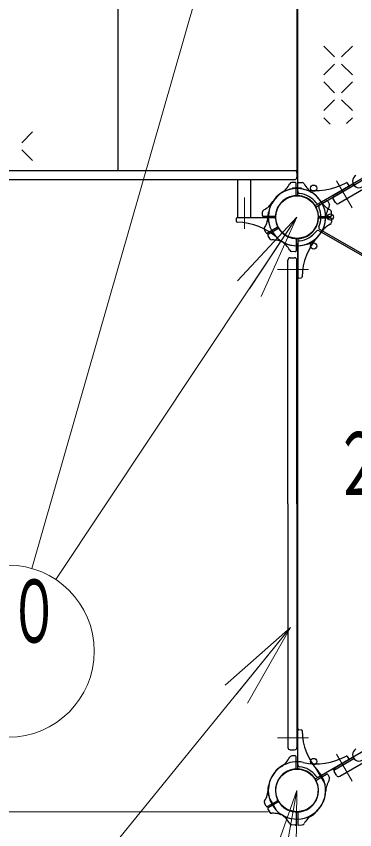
# Model space of a CAD drawing. Units: millimetres on the paper, scale 1:60. Extents: x -385 to 0, y -594 to 267.
# Drawn here: x -266.54 to -254.72, y 77.64 to 106.02 of the extents above; entities that cross this region are included whole.
import ezdxf

# ---------------------------------------------------------------- set-up
doc = ezdxf.new("R2010")
doc.units = ezdxf.units.MM
doc.linetypes.add('USER2', pattern=[6, 3, -1, 1, -1])
doc.layers.add('1_60', color=7, linetype='Continuous', lineweight=25)
doc.styles.add('ＭＳ ゴシック', font='')
doc.styles.get('ＭＳ ゴシック').set_extended_font_data('MS Gothic')

msp = doc.modelspace()

# ---------------------------------------------------------------- linework, layer by layer
at = {"layer": '1_60', "lineweight": 13}
for p, q in [((-256.739, 119.012), (-265.99, 86.753)), ((-265.968, 101.98), (-266.343, 101.605)), ((-265.968, 100.98), (-266.343, 101.355)), ((-256.739, 99.012), (-265.155, 86.367)), ((-258.818, 96.791), (-256.739, 99.012)), ((-256.739, 99.012), (-258.402, 96.514)), ((-256.739, 99.012), (-257.985, 96.237)), ((-256.96, 84.7), (-266.188, 73.359)), ((-259.241, 82.688), (-256.96, 84.7)), ((-256.96, 84.7), (-258.853, 82.373)), ((-256.96, 84.7), (-258.466, 82.057)), ((-256.739, 79.012), (-258.405, 69.802)), ((-257.765, 76.148), (-256.739, 79.012)), ((-256.739, 79.012), (-257.273, 76.059)), ((-256.739, 79.012), (-256.781, 75.97)), ((-257.739, 78.269), (-368.765, 78.269))]:
    msp.add_line(p, q, dxfattribs=at)
at = {"layer": '1_60', "color": 4}
for p, q in [((-256.714, 99.921), (-256.714, 118.101)), ((-240.219, 108.578), (-255.964, 99.488)), ((-255.939, 99.445), (-240.194, 108.535)), ((-255.964, 98.535), (-240.219, 89.445)), ((-240.194, 89.488), (-255.939, 98.578)), ((-256.714, 79.922), (-256.714, 98.102)), ((-240.219, 88.578), (-255.964, 79.488))]:
    msp.add_line(p, q, dxfattribs=at)
at = {"layer": '1_60', "color": 190}
for p, q in [((-262.989, 117.386), (-262.989, 100.636)), ((-256.739, 117.386), (-256.739, 100.636)), ((-269.239, 100.636), (-256.739, 100.636))]:
    msp.add_line(p, q, dxfattribs=at)
at = {"layer": '1_60', "color": 4, "lineweight": 13}
for p, q in [((-255.43, 104.599), (-255.805, 104.974)), ((-254.805, 104.974), (-255.18, 104.599)), ((-255.43, 104.349), (-255.805, 103.974)), ((-254.805, 103.974), (-255.18, 104.349)), ((-255.43, 103.349), (-255.805, 103.724)), ((-254.805, 103.724), (-255.18, 103.349)), ((-255.43, 103.099), (-255.805, 102.724)), ((-254.805, 102.724), (-255.18, 103.099)), ((-255.582, 102.251), (-255.805, 102.474)), ((-254.805, 102.474), (-255.004, 102.274))]:
    msp.add_line(p, q, dxfattribs=at)
at = {"layer": '1_60'}
for p, q in [((-247.921, 103.737), (-255.282, 99.487)), ((-258.799, 98.986), (-258.799, 100.319)), ((-258.346, 98.986), (-258.346, 100.319)), ((-255.483, 99.768), (-254.783, 100.172)), ((-256.906, 99.997), (-256.906, 100)), ((-256.573, 99.997), (-256.573, 100)), ((-255.456, 99.722), (-254.756, 100.126)), ((-255.456, 99.722), (-255.483, 99.768)), ((-255.396, 99.518), (-255.471, 99.648)), ((-257.726, 99.178), (-257.728, 99.178)), ((-257.726, 98.845), (-257.728, 98.845)), ((-256.102, 98.241), (-256.101, 98.239)), ((-256.391, 98.074), (-256.389, 98.072)), ((-257.056, 89.011), (-257.056, 97.511)), ((-256.973, 97.595), (-256.823, 97.595)), ((-256.739, 89.011), (-256.739, 97.511)), ((-257.056, 89.011), (-257.056, 80.511)), ((-256.739, 89.011), (-256.739, 80.511)), ((-255.246, 79.508), (-240.595, 87.967)), ((-256.973, 80.428), (-256.823, 80.428)), ((-255.483, 79.768), (-254.783, 80.172)), ((-255.456, 79.722), (-254.756, 80.126)), ((-255.456, 79.722), (-255.483, 79.768)), ((-255.36, 79.539), (-255.435, 79.669)), ((-257.726, 79.178), (-257.728, 79.178)), ((-257.726, 78.844), (-257.728, 78.844)), ((-256.391, 78.074), (-256.389, 78.072)), ((-256.102, 78.241), (-256.101, 78.239))]:
    msp.add_line(p, q, dxfattribs=at)
at = {"layer": '1_60', "color": 2}
for p, q in [((-256.739, 100.553), (-256.739, 100.403)), ((-269.156, 100.319), (-256.823, 100.319)), ((-256.799, 100.219), (-256.93, 100.214)), ((-256.764, 99.793), (-256.764, 100.185)), ((-256.714, 99.793), (-256.714, 100.185)), ((-256.68, 100.219), (-256.559, 100.214)), ((-254.93, 100.126), (-254.978, 100.199)), ((-256.075, 99.424), (-254.941, 100.079)), ((-256.05, 99.38), (-255.71, 99.577)), ((-255.664, 99.564), (-255.607, 99.456)), ((-257.946, 99.071), (-257.942, 99.192)), ((-257.52, 99.036), (-257.913, 99.036)), ((-255.958, 99.036), (-255.565, 99.036)), ((-255.532, 99.071), (-255.537, 99.202)), ((-258.863, 98.951), (-258.859, 98.864)), ((-257.52, 98.986), (-258.83, 98.986)), ((-255.958, 98.986), (-255.565, 98.986)), ((-255.532, 98.952), (-255.536, 98.83)), ((-257.815, 98.459), (-257.872, 98.567)), ((-257.428, 98.643), (-257.769, 98.446)), ((-257.403, 98.599), (-257.744, 98.403)), ((-257.755, 98.356), (-257.686, 98.245)), ((-256.764, 98.23), (-256.764, 97.838)), ((-256.714, 98.23), (-256.714, 96.921)), ((-256.799, 97.804), (-256.92, 97.809)), ((-256.679, 96.887), (-256.592, 96.892)), ((-256.714, 79.792), (-256.714, 81.102)), ((-256.679, 81.135), (-256.592, 81.131)), ((-256.799, 80.218), (-256.92, 80.214)), ((-256.764, 79.792), (-256.764, 80.185)), ((-256.075, 79.424), (-254.941, 80.079)), ((-254.93, 80.126), (-254.978, 80.199)), ((-256.05, 79.38), (-255.71, 79.577)), ((-255.664, 79.564), (-255.607, 79.456)), ((-257.428, 78.643), (-257.769, 78.446)), ((-257.815, 78.459), (-257.872, 78.567)), ((-257.755, 78.356), (-257.686, 78.245)), ((-257.403, 78.599), (-257.744, 78.403)), ((-256.764, 78.23), (-256.764, 77.837)), ((-256.714, 78.23), (-256.714, 77.837)), ((-256.799, 77.804), (-256.93, 77.809)), ((-256.68, 77.804), (-256.559, 77.808))]:
    msp.add_line(p, q, dxfattribs=at)
at = {"layer": '1_60', "linetype": 'USER2', "lineweight": 13}
for p, q in [((-255.355, 100.28), (-254.812, 99.34)), ((-258.573, 98.605), (-258.573, 99.691)), ((-256.333, 97.178), (-257.419, 97.178)), ((-256.333, 80.844), (-257.419, 80.844)), ((-255.355, 80.28), (-254.812, 79.34)), ((-255.744, 79.203), (-256.075, 79.778)), ((-257.403, 78.245), (-257.735, 78.82))]:
    msp.add_line(p, q, dxfattribs=at)
at = {"layer": '1_60', "color": 4}
for centre in [(-256.156, 100.021), (-255.573, 99.012), (-256.156, 98.002), (-256.156, 80.022)]:
    msp.add_circle(centre, 0.108, dxfattribs=at)
at = {"layer": '1_60'}
for centre in [(-256.739, 99.012), (-256.739, 99.012), (-256.739, 99.011), (-256.739, 79.012)]:
    msp.add_circle(centre, 0.743, dxfattribs=at)
at = {"layer": '1_60', "lineweight": 13}
msp.add_circle((-266.817, 83.869), 3, dxfattribs=at)
at = {"layer": '1_60', "color": 2}
for centre, radius, start, end in [((-256.823, 100.553), 0.0833, 0, 90), ((-257.731, 100.554), 0.833, 302.7272, 332.5412), ((-256.917, 100.131), 0.0833, 92, 152.5412), ((-256.823, 100.403), 0.0833, 270, 0), ((-256.798, 100.185), 0.0333, 0, 92), ((-256.681, 100.185), 0.0333, 88, 180), ((-256.562, 100.131), 0.0833, 27.4588, 88), ((-256.562, 100.131), 0.0833, 27.4588, 88), ((-256.069, 102.107), 2.167, 257.7828, 298.9158), ((-255.748, 100.554), 0.833, 207.4588, 237.2728), ((-255.006, 100.181), 0.0333, 33, 118.9159), ((-256.739, 99.011), 1, 90, 147.2728), ((-256.739, 99.012), 1, 77.7828, 120), ((-256.739, 99.011), 1, 32.7272, 90), ((-254.958, 100.107), 0.0333, 300, 33), ((-256.739, 99.012), 1, 122.7272, 180), ((-256.739, 99.012), 1, 120, 177.2728), ((-256.739, 99.012), 0.75, 94.2707, 180), ((-256.739, 99.012), 0.75, 120, 205.7293), ((-256.739, 99.011), 0.75, 90, 175.7293), ((-256.739, 99.012), 0.75, 34.2707, 120), ((-256.798, 99.793), 0.0333, 274.2707, 0), ((-256.739, 99.011), 0.75, 4.2707, 90), ((-256.681, 99.793), 0.0333, 180, 265.7293), ((-256.739, 99.012), 0.75, 0, 85.7293), ((-256.739, 99.012), 1, 0, 57.2728), ((-258.282, 100.002), 0.833, 297.4588, 327.2728), ((-256.739, 99.012), 0.75, 300, 25.7293), ((-256.092, 99.453), 0.0333, 214.2707, 300), ((-256.034, 99.352), 0.0333, 120, 205.7293), ((-255.197, 100.002), 0.833, 212.7272, 242.5412), ((-254.908, 98.924), 0.833, 147.4588, 177.2728), ((-255.694, 99.548), 0.0333, 28, 120), ((-255.681, 99.417), 0.0833, 327.4588, 28), ((-257.913, 99.069), 0.0333, 178, 270), ((-257.859, 99.189), 0.0833, 117.4588, 178), ((-258.571, 99.099), 0.833, 327.4588, 357.2728), ((-257.52, 99.069), 0.0333, 270, 355.7293), ((-255.958, 99.069), 0.0333, 184.2707, 270), ((-255.62, 99.189), 0.0833, 2, 62.5412), ((-255.565, 99.069), 0.0333, 270, 2), ((-258.83, 98.953), 0.0333, 90, 183), ((-258.825, 98.865), 0.0333, 183, 268.9158), ((-258.867, 96.666), 2.167, 47.7828, 88.9159), ((-256.739, 99.012), 1, 180, 237.2728), ((-257.52, 98.953), 0.0333, 4.2707, 90), ((-256.739, 99.012), 0.75, 180, 265.7293), ((-256.739, 99.011), 0.75, 184.2707, 270), ((-256.739, 99.011), 0.75, 270, 355.7293), ((-256.739, 99.012), 0.75, 274.2707, 0), ((-256.739, 99.012), 1, 300, 357.2728), ((-256.739, 99.012), 1, 317.7828, 0), ((-255.958, 98.953), 0.0333, 90, 175.7293), ((-255.197, 98.02), 0.833, 117.4588, 147.2728), ((-255.62, 98.833), 0.0833, 297.4588, 358), ((-255.62, 98.833), 0.0833, 297.4588, 358), ((-255.565, 98.953), 0.0333, 358, 90), ((-257.798, 98.606), 0.0833, 147.4588, 208), ((-257.798, 98.606), 0.0833, 147.4588, 208), ((-257.445, 98.671), 0.0333, 300, 25.7293), ((-257.387, 98.57), 0.0333, 34.2707, 120), ((-256.739, 99.012), 0.75, 214.2707, 300), ((-256.739, 99.011), 1, 270, 327.2728), ((-257.785, 98.475), 0.0333, 208, 300), ((-257.727, 98.374), 0.0333, 120, 212), ((-257.62, 98.298), 0.0833, 212, 272.5412), ((-257.58, 97.382), 0.833, 62.7272, 92.5412), ((-256.739, 99.011), 1, 227.7828, 270), ((-256.798, 98.23), 0.0333, 0, 85.7293), ((-256.681, 98.23), 0.0333, 94.2707, 180), ((-254.394, 96.884), 2.167, 137.7828, 178.9159), ((-257.731, 97.469), 0.833, 27.4588, 57.2728), ((-256.739, 99.012), 1, 242.7272, 300), ((-256.917, 97.892), 0.0833, 207.4588, 268), ((-256.798, 97.838), 0.0333, 268, 0), ((-256.681, 96.921), 0.0333, 180, 273), ((-256.594, 96.925), 0.0333, 273, 358.9158), ((-256.681, 81.102), 0.0333, 87, 180), ((-256.594, 81.097), 0.0333, 1.0841, 87), ((-254.394, 81.139), 2.167, 181.0841, 222.2172), ((-257.731, 80.553), 0.833, 302.7272, 332.5412), ((-256.917, 80.131), 0.0833, 92, 152.5412), ((-256.798, 80.185), 0.0333, 0, 92), ((-256.069, 82.107), 2.167, 257.7828, 298.9158), ((-255.006, 80.181), 0.0333, 33, 118.9159), ((-254.958, 80.107), 0.0333, 300, 33), ((-256.739, 79.011), 1, 122.7272, 180), ((-256.739, 79.012), 1, 120, 177.2728), ((-256.739, 79.011), 0.75, 94.2707, 180), ((-256.739, 79.012), 1, 77.7828, 120), ((-256.739, 79.012), 0.75, 34.2707, 120), ((-256.798, 79.792), 0.0333, 274.2707, 0), ((-256.681, 79.792), 0.0333, 180, 265.7293), ((-256.739, 79.011), 0.75, 0, 85.7293), ((-256.739, 79.012), 0.75, 120, 205.7293), ((-256.739, 79.011), 1, 0, 42.2172), ((-255.694, 79.548), 0.0333, 28, 120), ((-255.681, 79.417), 0.0833, 327.4588, 28), ((-256.739, 79.012), 0.75, 300, 25.7293), ((-256.092, 79.453), 0.0333, 214.2707, 300), ((-256.034, 79.352), 0.0333, 120, 205.7293), ((-254.908, 78.924), 0.833, 147.4588, 177.2728), ((-258.571, 79.099), 0.833, 327.4588, 357.2728), ((-256.739, 79.011), 1, 180, 237.2728), ((-256.739, 79.011), 0.75, 180, 265.7293), ((-256.739, 79.011), 0.75, 274.2707, 0), ((-256.739, 79.012), 1, 300, 357.2728), ((-256.739, 79.011), 1, 302.7272, 0), ((-257.798, 78.606), 0.0833, 147.4588, 208), ((-257.798, 78.606), 0.0833, 147.4588, 208), ((-257.445, 78.671), 0.0333, 300, 25.7293), ((-257.387, 78.57), 0.0333, 34.2707, 120), ((-257.785, 78.475), 0.0333, 208, 300), ((-257.727, 78.374), 0.0333, 120, 212), ((-256.739, 79.012), 0.75, 214.2707, 300), ((-257.62, 78.298), 0.0833, 212, 272.5412), ((-257.58, 77.382), 0.833, 62.7272, 92.5412), ((-257.731, 77.469), 0.833, 27.4588, 57.2728), ((-256.739, 79.012), 1, 242.7272, 300), ((-256.798, 78.23), 0.0333, 0, 85.7293), ((-256.681, 78.23), 0.0333, 94.2707, 180), ((-255.748, 77.469), 0.833, 122.7272, 152.5412), ((-256.917, 77.891), 0.0833, 207.4588, 268), ((-256.798, 77.837), 0.0333, 268, 0), ((-256.681, 77.837), 0.0333, 180, 272), ((-256.562, 77.891), 0.0833, 272, 332.5412), ((-256.562, 77.891), 0.0833, 272, 332.5412)]:
    msp.add_arc(centre, radius, start, end, dxfattribs=at)
at = {"layer": '1_60'}
for centre, radius, start, end in [((-254.574, 100.262), 0.227, 120, 300), ((-256.889, 100), 0.0167, 98.6269, 180), ((-256.739, 99.011), 1.017, 90, 98.6269), ((-256.739, 99.011), 1.017, 81.3731, 90), ((-256.589, 100), 0.0167, 0, 81.3731), ((-255.399, 99.689), 0.0833, 120, 210), ((-255.324, 99.559), 0.0833, 210, 300), ((-256.739, 99.012), 1.017, 171.3731, 180), ((-257.728, 99.162), 0.0167, 90, 171.3731), ((-256.739, 99.012), 1.017, 180, 188.6269), ((-257.728, 98.862), 0.0167, 188.6269, 270), ((-256.739, 99.012), 1.017, 300, 308.6269), ((-256.115, 98.23), 0.0167, 308.6269, 30), ((-256.375, 98.08), 0.0167, 210, 291.3731), ((-256.739, 99.012), 1.017, 291.3731, 300), ((-256.973, 97.511), 0.0833, 90, 180), ((-256.823, 97.511), 0.0833, 0, 90), ((-256.973, 80.511), 0.0833, 180, 270), ((-256.823, 80.511), 0.0833, 270, 0), ((-255.363, 79.71), 0.0833, 120, 210), ((-255.288, 79.58), 0.0833, 210, 300), ((-257.728, 79.161), 0.0167, 90, 171.3731), ((-256.739, 79.011), 1.017, 171.3731, 180), ((-256.739, 79.011), 1.017, 180, 188.6269), ((-257.728, 78.861), 0.0167, 188.6269, 270), ((-256.375, 78.08), 0.0167, 210, 291.3731), ((-256.739, 79.012), 1.017, 291.3731, 300), ((-256.739, 79.012), 1.017, 300, 308.6269), ((-256.115, 78.23), 0.0167, 308.6269, 30)]:
    msp.add_arc(centre, radius, start, end, dxfattribs=at)
at = {"layer": '1_60', "color": 4}
for centre, radius, start, end in [((-256.631, 99.921), 0.0833, 180, 263.2128), ((-256.739, 99.011), 0.833, 36.7872, 83.2128), ((-256.005, 99.56), 0.0833, 216.7872, 300), ((-255.897, 99.373), 0.0833, 120, 203.2128), ((-256.739, 99.012), 0.833, 336.7872, 23.2128), ((-256.739, 99.012), 0.833, 276.7872, 323.2128), ((-256.005, 98.463), 0.0833, 60, 143.2128), ((-255.897, 98.65), 0.0833, 156.7872, 240), ((-256.631, 98.102), 0.0833, 96.7872, 180), ((-256.631, 79.922), 0.0833, 180, 263.2128), ((-256.739, 79.012), 0.833, 36.7872, 83.2128), ((-256.005, 79.56), 0.0833, 216.7872, 300)]:
    msp.add_arc(centre, radius, start, end, dxfattribs=at)
at = {"layer": '1_60', "color": 131}
msp.add_arc((-254.574, 80.262), 0.227, 120, 300, dxfattribs=at)

# ---------------------------------------------------------------- texts
at = {"layer": '1_60', "char_height": 2.199, "style": 'ＭＳ ゴシック'}
for s, insert, attachment_point in [('\\T1.64;\\W0.6;２００', (-255.466, 91.512), 1), ('\\T1.64;\\W0.6;３０', (-266.817, 86.369), 2)]:
    msp.add_mtext(s, dxfattribs=dict(at, insert=insert, attachment_point=attachment_point))

doc.saveas('drawing.dxf')
